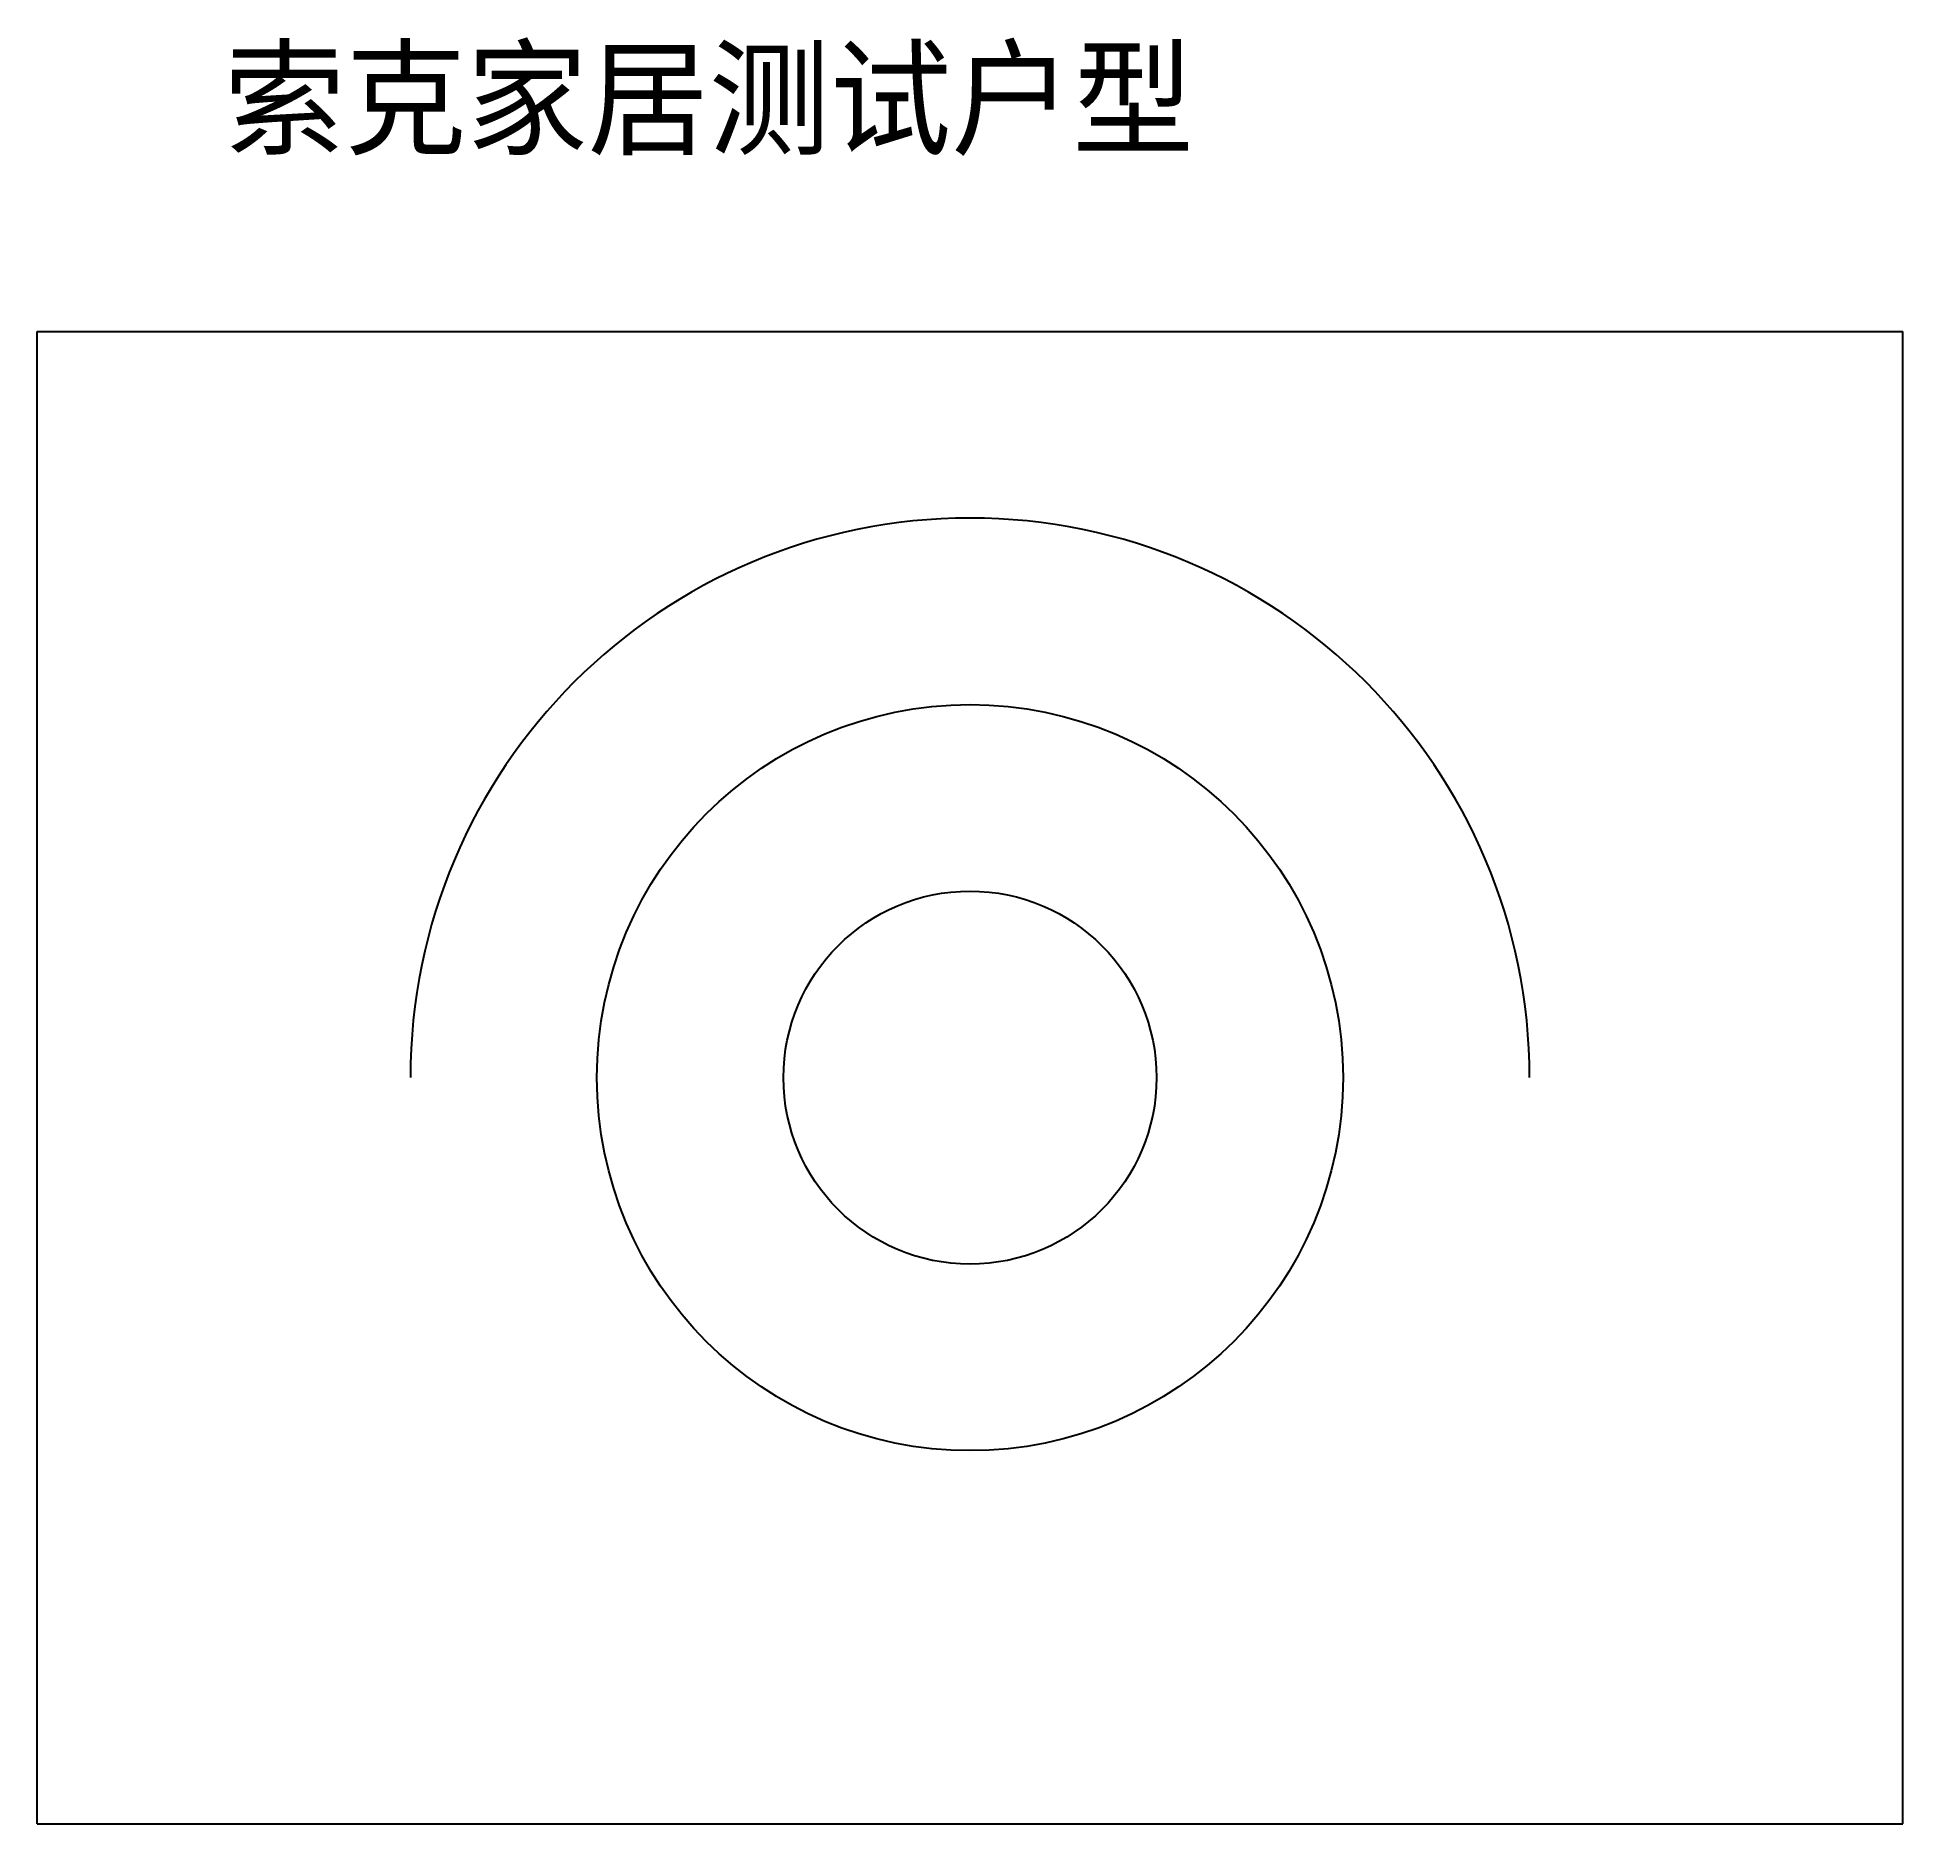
# Model space of a CAD drawing. Extents: x 0 to 100, y 0 to 96.
import ezdxf

# ---------------------------------------------------------------- set-up
doc = ezdxf.new("R2010")
doc.units = 0

msp = doc.modelspace()

# ---------------------------------------------------------------- linework, layer by layer
for p, q in [((0, 0), (0, 80)), ((0, 80), (100, 80)), ((100, 0), (100, 80)), ((0, 0), (100, 0))]:
    msp.add_line(p, q)
for radius in [20, 10]:
    msp.add_circle((50, 40), radius)
msp.add_arc((50, 40), 30, 0, 180)

# ---------------------------------------------------------------- texts
msp.add_text('索克家居测试户型', height=5).set_placement((10, 90))

doc.saveas('drawing.dxf')
